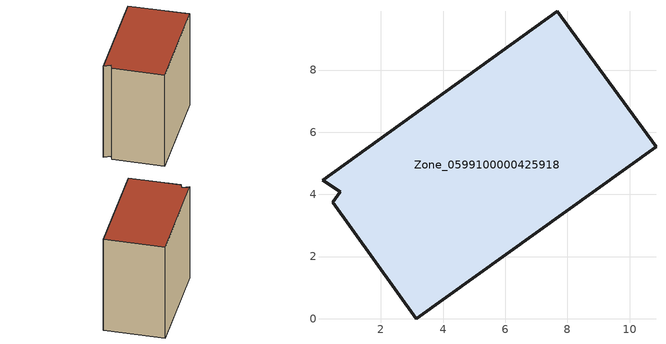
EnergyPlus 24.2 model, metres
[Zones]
Zone_0599100000425918
 floor ground (C_G): 0.45,3.75 0.7,4.08 0.12,4.46 7.68,9.89 10.85,5.54 3.14,0 z0
 wall outside (C_F): 3.14,0 10.85,5.54 7.68,9.89 0.12,4.46 0.7,4.08 0.45,3.75 3.14,0 z0:9.4
 roof outside (C_R): 0.7,4.08 0.45,3.75 3.14,0 10.85,5.54 7.68,9.89 0.12,4.46 z9.4
[BUILDING]
Pand.0599100000425918: North Axis=0; Terrain=City; Loads Convergence Tolerance Value=0.04; Temperature Convergence Tolerance Value=0.4; Solar Distribution=FullExterior; Maximum Number of Warmup Days=25; Minimum Number of Warmup Days=1
[Site:Location]
Rotterdam.The.Hague.AP_ZH_NLD Design_Conditions: Latitude=51.96; Longitude=4.45; Time Zone=1; Elevation=-4.5
[SITE:GROUNDTEMPERATURE:BUILDINGSURFACE]
18, 18, 18, 18, 18, 18, 18, 18, 18, 18, 18, 18
[MATERIAL] Thermal Absorptance=0.9; Solar Absorptance=0.7; Visible Absorptance=0.7
Name | Roughness | Thickness | Conductivity | Density | Specific Heat
G.TI.2006-2014 | MediumSmooth | 0.15 | 0.06 | 540 | 1210
F.TI.2006-2014 | Rough | 0.3 | 0.12 | 1920 | 840
R.TI.2006-2014 | MediumRough | 0.2 | 0.08 | 1500 | 1000
[CONSTRUCTION]
C_G: G.TI.2006-2014
C_F: F.TI.2006-2014
C_R: R.TI.2006-2014
[ZONE]
Zone_0599100000425918: Type=1; Multiplier=1; Ceiling Height=Autocalculate; Volume=Autocalculate; Floor Area=autocalculate; Part of Total Floor Area=Yes
[ZONEINFILTRATION:DESIGNFLOWRATE]
Infil_Zone_0599100000425918: Zone or ZoneList or Space or SpaceList=Zone_0599100000425918; Schedule=AlwaysOn; Design Flow Rate Calculation Method=Flow/Area; Flow Rate per Floor Area=0.0015; Constant Term Coefficient=1; Temperature Term Coefficient=0; Velocity Term Coefficient=0; Velocity Squared Term Coefficient=0
[HVACTEMPLATE:ZONE:IDEALLOADSAIRSYSTEM]
Zone_0599100000425918: Maximum Heating Supply Air Temperature=50; Minimum Cooling Supply Air Temperature=13; Maximum Heating Supply Air Humidity Ratio=0.0156; Minimum Cooling Supply Air Humidity Ratio=0.0077; Heating Limit=NoLimit; Cooling Limit=NoLimit; Dehumidification Control Type=ConstantSensibleHeatRatio; Cooling Sensible Heat Ratio=0.7; Dehumidification Setpoint=60; Humidification Control Type=None; Humidification Setpoint=30; Outdoor Air Method=None; Outdoor Air Flow Rate per Person=0.00944; Outdoor Air Flow Rate per Zone Floor Area=0; Outdoor Air Flow Rate per Zone=0; Demand Controlled Ventilation Type=None; Outdoor Air Economizer Type=NoEconomizer; Heat Recovery Type=None; Sensible Heat Recovery Effectiveness=0.7; Latent Heat Recovery Effectiveness=0.65
[ZONECONTROL:THERMOSTAT]
ThermostatControl_Zone_0599100000425918: Zone or ZoneList=Zone_0599100000425918; Control Type Schedule=DualSetpointControlType; Control 1=Thermostat_Zone_0599100000425918; Temperature Difference Between Cutout And Setpoint=0
[THERMOSTATSETPOINT:DUALSETPOINT]
Thermostat_Zone_0599100000425918: Heating Setpoint Temperature Schedule=HeatingSetpoint_Zone_0599100000425918; Cooling Setpoint Temperature Schedule=CoolingSetpoint_Zone_0599100000425918
[SCHEDULE:COMPACT]
HeatingSetpoint_Zone_0599100000425918: Through: 12/31, For: AllDays, Until: 24:00, 21
CoolingSetpoint_Zone_0599100000425918: Through: 12/31, For: AllDays, Until: 24:00, 24
DualSetpointControlType: Through: 12/31, For: AllDays, Until: 24:00, 4
AlwaysOn: Through: 12/31, For: AllDays, Until: 24:00, 1
